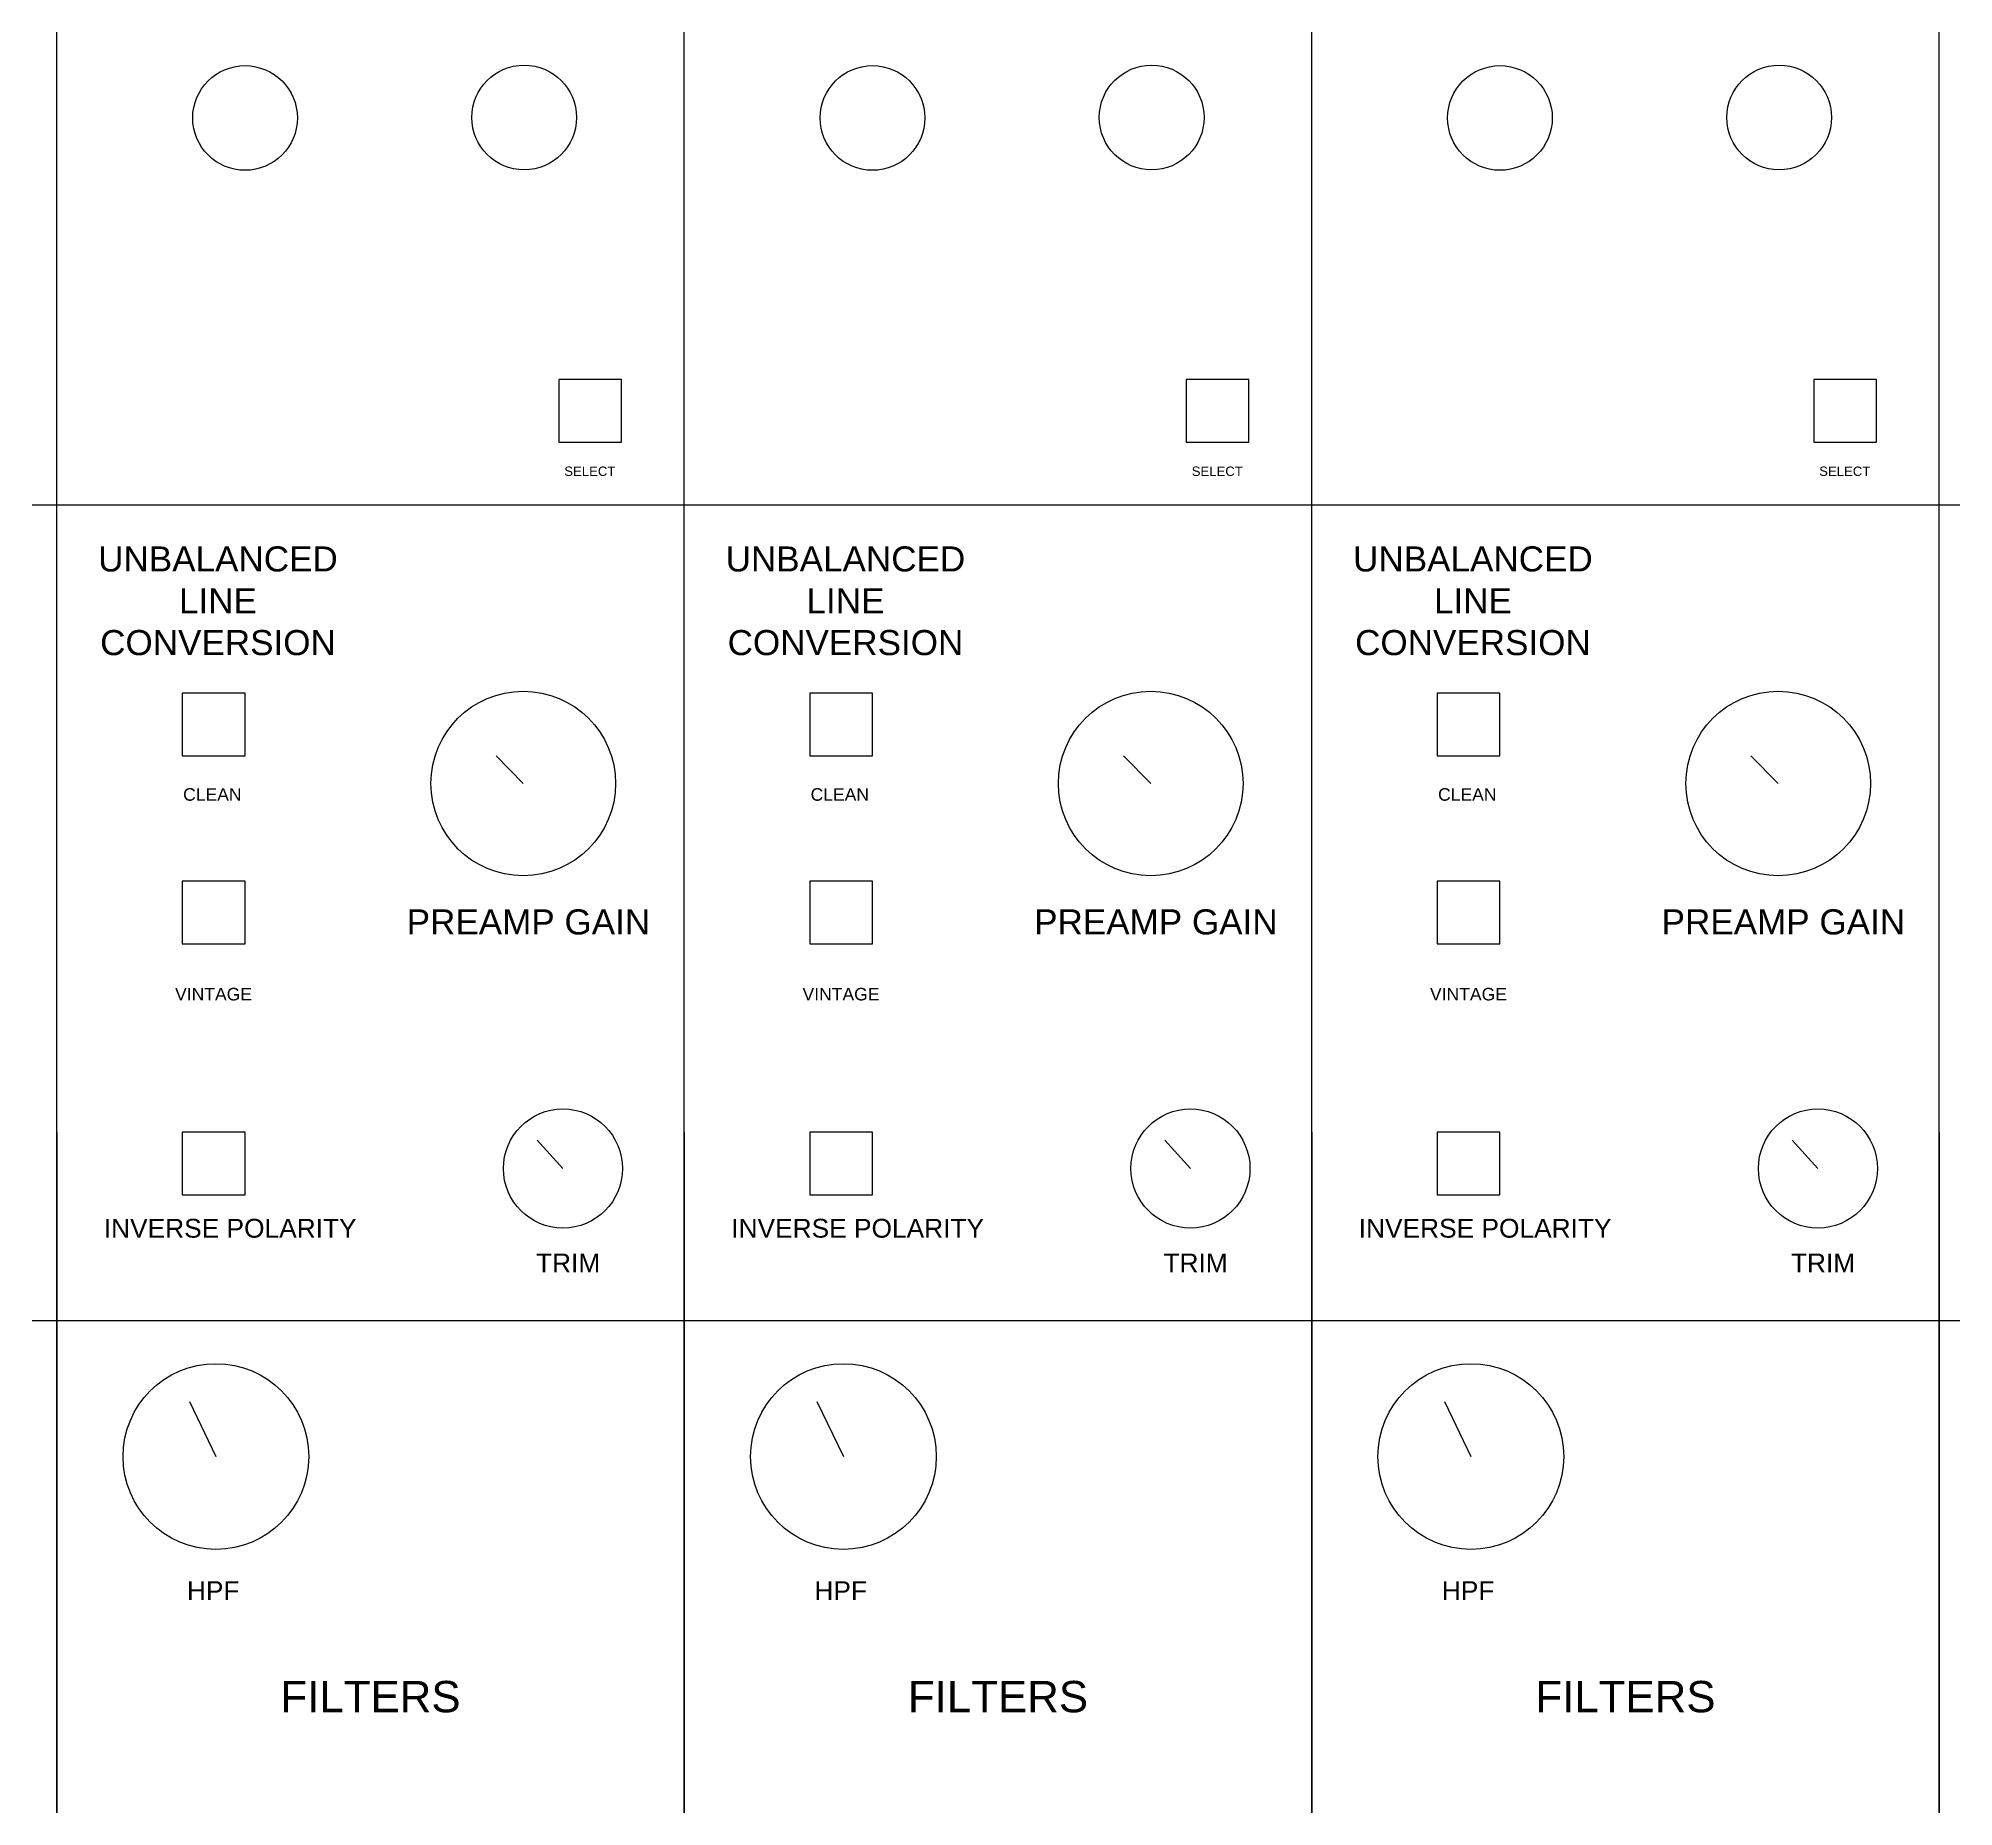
# Model space of a CAD drawing. Header units: inches. Extents: x 0 to 1600, y -1400 to 2600.
# Drawn here: x 397.3 to 702.5, y 732.5 to 1014.4 of the extents above; entities that cross this region are included whole.
import ezdxf

# ---------------------------------------------------------------- set-up
doc = ezdxf.new("R2010")
doc.units = ezdxf.units.IN
doc.header["$MEASUREMENT"] = 0
doc.layers.get('0').update_dxf_attribs({"lineweight": 25, "true_color": 0xffffff})
doc.styles.add('textstyle169', font='')
doc.styles.add('textstyle171', font='')
doc.styles.add('textstyle172', font='')
doc.styles.add('textstyle185', font='')
doc.styles.add('textstyle187', font='')
doc.styles.add('textstyle188', font='')
doc.styles.add('textstyle313', font='')
doc.styles.add('textstyle315', font='')
doc.styles.add('textstyle316', font='')
doc.styles.add('textstyle344', font='')
doc.styles.add('textstyle346', font='')
doc.styles.add('textstyle347', font='')
doc.styles.add('textstyle360', font='')
doc.styles.add('textstyle362', font='')
doc.styles.add('textstyle363', font='')
doc.styles.add('textstyle713', font='')
doc.styles.add('textstyle715', font='')
doc.styles.add('textstyle716', font='')
doc.styles.add('textstyle744', font='')
doc.styles.add('textstyle746', font='')
doc.styles.add('textstyle747', font='')
doc.styles.add('textstyle759', font='')
doc.styles.add('textstyle761', font='')
doc.styles.add('textstyle762', font='')
doc.styles.add('textstyle888', font='')
doc.styles.add('textstyle890', font='')
doc.styles.add('textstyle891', font='')
doc.styles.get('textstyle169').set_extended_font_data('Liberation Sans')
doc.styles.get('textstyle171').set_extended_font_data('Liberation Sans')
doc.styles.get('textstyle172').set_extended_font_data('Liberation Sans')
doc.styles.get('textstyle185').set_extended_font_data('Liberation Sans')
doc.styles.get('textstyle187').set_extended_font_data('Liberation Sans')
doc.styles.get('textstyle188').set_extended_font_data('Liberation Sans')
doc.styles.get('textstyle313').set_extended_font_data('Liberation Sans')
doc.styles.get('textstyle315').set_extended_font_data('Liberation Sans')
doc.styles.get('textstyle316').set_extended_font_data('Liberation Sans')
doc.styles.get('textstyle344').set_extended_font_data('Liberation Sans')
doc.styles.get('textstyle346').set_extended_font_data('Liberation Sans')
doc.styles.get('textstyle347').set_extended_font_data('Liberation Sans')
doc.styles.get('textstyle360').set_extended_font_data('Liberation Sans')
doc.styles.get('textstyle362').set_extended_font_data('Liberation Sans')
doc.styles.get('textstyle363').set_extended_font_data('Liberation Sans')
doc.styles.get('textstyle713').set_extended_font_data('Liberation Sans')
doc.styles.get('textstyle715').set_extended_font_data('Liberation Sans')
doc.styles.get('textstyle716').set_extended_font_data('Liberation Sans')
doc.styles.get('textstyle744').set_extended_font_data('Liberation Sans')
doc.styles.get('textstyle746').set_extended_font_data('Liberation Sans')
doc.styles.get('textstyle747').set_extended_font_data('Liberation Sans')
doc.styles.get('textstyle759').set_extended_font_data('Liberation Sans')
doc.styles.get('textstyle761').set_extended_font_data('Liberation Sans')
doc.styles.get('textstyle762').set_extended_font_data('Liberation Sans')
doc.styles.get('textstyle888').set_extended_font_data('Liberation Sans')
doc.styles.get('textstyle890').set_extended_font_data('Liberation Sans')
doc.styles.get('textstyle891').set_extended_font_data('Liberation Sans')

msp = doc.modelspace()

# ---------------------------------------------------------------- linework, layer by layer
for p, q in [((400.22, -1400), (400.22, 1200)), ((500.22, -1400), (500.22, 1200)), ((600.22, -1400), (600.22, 1200)), ((700.22, -1400), (700.22, 1200)), ((400.22, 1000), (400.22, 1030)), ((500.22, 1000), (500.22, 1030)), ((600.22, 1000), (600.22, 1030)), ((700.22, 1000), (700.22, 1030)), ((400.22, 940), (400.22, 1000)), ((500.22, 940), (500.22, 1000)), ((600.22, 940), (600.22, 1000)), ((700.22, 940), (700.22, 1000)), ((480.22, 960), (480.22, 950)), ((490.22, 960), (480.22, 960)), ((490.22, 950), (490.22, 960)), ((580.22, 960), (580.22, 950)), ((590.22, 960), (580.22, 960)), ((590.22, 950), (590.22, 960)), ((680.22, 960), (680.22, 950)), ((690.22, 960), (680.22, 960)), ((690.22, 950), (690.22, 960)), ((480.22, 950), (490.22, 950)), ((580.22, 950), (590.22, 950)), ((680.22, 950), (690.22, 950)), ((350.22, 940), (400.22, 940)), ((400.22, 840), (400.22, 940)), ((400.22, 940), (450.22, 940)), ((450.22, 940), (500.22, 940)), ((500.22, 840), (500.22, 940)), ((500.22, 940), (550.22, 940)), ((550.22, 940), (600.22, 940)), ((600.22, 840), (600.22, 940)), ((600.22, 940), (650.22, 940)), ((650.22, 940), (700.22, 940)), ((700.22, 840), (700.22, 940)), ((700.22, 940), (750.22, 940)), ((420.22, 910), (420.22, 900)), ((430.22, 910), (420.22, 910)), ((430.22, 900), (430.22, 910)), ((520.22, 910), (520.22, 900)), ((530.22, 910), (520.22, 910)), ((530.22, 900), (530.22, 910)), ((620.22, 910), (620.22, 900)), ((630.22, 910), (620.22, 910)), ((630.22, 900), (630.22, 910)), ((420.22, 900), (430.22, 900)), ((470.22, 900), (474.56, 895.58)), ((520.22, 900), (530.22, 900)), ((570.22, 900), (574.56, 895.58)), ((620.22, 900), (630.22, 900)), ((670.22, 900), (674.56, 895.58)), ((420.22, 880), (420.22, 870)), ((430.22, 880), (420.22, 880)), ((430.22, 870), (430.22, 880)), ((520.22, 880), (520.22, 870)), ((530.22, 880), (520.22, 880)), ((530.22, 870), (530.22, 880)), ((620.22, 880), (620.22, 870)), ((630.22, 880), (620.22, 880)), ((630.22, 870), (630.22, 880)), ((420.22, 870), (430.22, 870)), ((520.22, 870), (530.22, 870)), ((620.22, 870), (630.22, 870)), ((400.22, 840), (400.22, 440)), ((420.22, 840), (420.22, 830)), ((430.22, 840), (420.22, 840)), ((430.22, 830), (430.22, 840)), ((500.22, 840), (500.22, 440)), ((520.22, 840), (520.22, 830)), ((530.22, 840), (520.22, 840)), ((530.22, 830), (530.22, 840)), ((600.22, 840), (600.22, 440)), ((620.22, 840), (620.22, 830)), ((630.22, 840), (620.22, 840)), ((630.22, 830), (630.22, 840)), ((700.22, 840), (700.22, 440)), ((476.8, 838.72), (480.89, 834.21)), ((576.8, 838.72), (580.89, 834.21)), ((676.8, 838.72), (680.89, 834.21)), ((420.22, 830), (430.22, 830)), ((520.22, 830), (530.22, 830)), ((620.22, 830), (630.22, 830)), ((300.22, 810), (400.22, 810)), ((400.22, 810), (500.22, 810)), ((500.22, 810), (600.22, 810)), ((600.22, 810), (700.22, 810)), ((700.22, 810), (800.22, 810)), ((421.37, 797.09), (425.58, 788.3)), ((521.37, 797.09), (525.58, 788.3)), ((621.37, 797.09), (625.58, 788.3))]:
    msp.add_line(p, q)
for centre, radius in [((430.22, 1001.66), 8.34), ((474.71, 1001.73), 8.35), ((530.22, 1001.66), 8.34), ((574.71, 1001.73), 8.35), ((630.22, 1001.66), 8.34), ((674.71, 1001.73), 8.35), ((474.56, 895.58), 14.71), ((574.56, 895.58), 14.71), ((674.56, 895.58), 14.71), ((480.89, 834.21), 9.49), ((580.89, 834.21), 9.49), ((680.89, 834.21), 9.49), ((425.58, 788.3), 14.8), ((525.58, 788.3), 14.8), ((625.58, 788.3), 14.8)]:
    msp.add_circle(centre, radius)

# ---------------------------------------------------------------- texts
at = {"char_height": 1}
for s, insert, attachment_point, style in [('\\C7;\\H1.5;SELECT', (485.17, 945.34), 5, 'textstyle888'), ('\\C7;\\H1.5;SELECT', (585.17, 945.34), 5, 'textstyle891'), ('\\C7;\\H1.5;SELECT', (685.17, 945.34), 5, 'textstyle890'), ('\\C7;\\H4;UNBALANCED\\PLINE \\PCONVERSION', (425.91, 924.68), 5, 'textstyle713'), ('\\C7;\\H4;UNBALANCED\\PLINE \\PCONVERSION', (525.91, 924.68), 5, 'textstyle716'), ('\\C7;\\H4;UNBALANCED\\PLINE \\PCONVERSION', (625.91, 924.68), 5, 'textstyle715'), ('\\C7;\\H2;CLEAN', (425.01, 893.82), 5, 'textstyle744'), ('\\C7;\\H2;CLEAN', (525.01, 893.82), 5, 'textstyle747'), ('\\C7;\\H2;CLEAN', (625.01, 893.82), 5, 'textstyle746'), ('\\C7;\\H4;PREAMP GAIN', (455.98, 875.52), 1, 'textstyle344'), ('\\C7;\\H4;PREAMP GAIN', (555.98, 875.52), 1, 'textstyle347'), ('\\C7;\\H4;PREAMP GAIN', (655.98, 875.52), 1, 'textstyle346'), ('\\C7;\\H2;VINTAGE', (425.2, 861.99), 5, 'textstyle759'), ('\\C7;\\H2;VINTAGE', (525.2, 861.99), 5, 'textstyle762'), ('\\C7;\\H2;VINTAGE', (625.2, 861.99), 5, 'textstyle761'), ('\\C7;\\H3;INVERSE POLARITY', (407.71, 826.19), 1, 'textstyle313'), ('\\C7;\\H3;INVERSE POLARITY', (507.71, 826.19), 1, 'textstyle316'), ('\\C7;\\H3;INVERSE POLARITY', (607.71, 826.19), 1, 'textstyle315'), ('\\C7;\\H3;TRIM', (476.59, 820.66), 1, 'textstyle360'), ('\\C7;\\H3;TRIM', (576.59, 820.66), 1, 'textstyle363'), ('\\C7;\\H3;TRIM', (676.59, 820.66), 1, 'textstyle362'), ('\\C7;\\H3;HPF', (425.15, 766.93), 5, 'textstyle185'), ('\\C7;\\H3;HPF', (525.15, 766.93), 5, 'textstyle188'), ('\\C7;\\H3;HPF', (625.15, 766.93), 5, 'textstyle187'), ('\\C7;\\H5;FILTERS', (450.22, 750), 5, 'textstyle169'), ('\\C7;\\H5;FILTERS', (550.22, 750), 5, 'textstyle172'), ('\\C7;\\H5;FILTERS', (650.22, 750), 5, 'textstyle171')]:
    msp.add_mtext(s, dxfattribs=dict(at, insert=insert, attachment_point=attachment_point, style=style))

doc.saveas('drawing.dxf')
